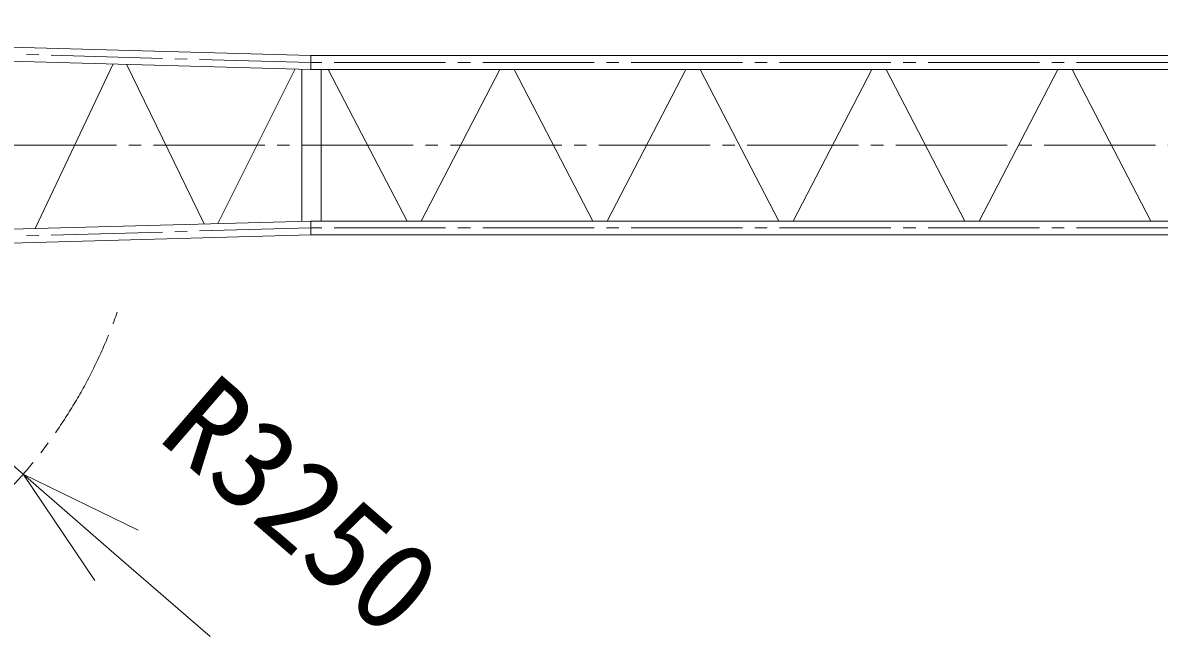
# Model space of a CAD drawing. Units: millimetres, scale not verified. Extents: x -37082 to 37030, y -50564 to 50567.
# Drawn here: x -20223 to -12874, y 35730 to 39762 of the extents above; entities that cross this region are included whole.
import ezdxf
from ezdxf.enums import TextEntityAlignment as Align

# ---------------------------------------------------------------- set-up
doc = ezdxf.new("R2010")
doc.units = ezdxf.units.MM
doc.header["$LTSCALE"] = 80
doc.linetypes.add('CHAIN2', pattern=[12, 9, -1, 1, -1])
for name, color, linetype, lineweight in [('0-1_10 常用実線', 3, 'Continuous', 18), ('0-3_12 常用一点鎖線', 3, 'CHAIN2', 18), ('0-4_05 寸法', 7, 'Continuous', 18)]:
    doc.layers.add(name, color=color, linetype=linetype, lineweight=lineweight)
doc.styles.add('ＭＳ ゴシック', font='')
doc.styles.get('ＭＳ ゴシック').set_extended_font_data('MS Gothic')

msp = doc.modelspace()

# ---------------------------------------------------------------- linework, layer by layer
at = {"layer": '0-1_10 常用実線'}
for p, q in [((-18359.43, 39549.47), (-26076.36, 39761.87)), ((-18361.73, 39460.37), (-26076.36, 39672.77)), ((-18359.43, 39549.47), (-18359.43, 39460.37)), ((-9808.73, 39549.47), (-18359.43, 39549.47)), ((-20142.03, 38430.47), (-19637.63, 39495.47)), ((-19552.03, 39493.17), (-19049.93, 38460.47)), ((-18962.03, 38462.97), (-18462.33, 39463.17)), ((-18418.43, 39461.97), (-18418.43, 38477.87)), ((-9808.73, 39460.37), (-18359.43, 39460.37)), ((-18293.43, 39460.37), (-18293.43, 38479.47)), ((-18247.13, 39460.37), (-17738.23, 38479.47)), ((-17645.83, 38479.47), (-17136.93, 39460.37)), ((-17044.53, 39460.37), (-16535.63, 38479.47)), ((-16443.13, 38479.47), (-15934.23, 39460.37)), ((-15841.83, 39460.37), (-15332.93, 38479.47)), ((-15240.53, 38479.47), (-14731.63, 39460.37)), ((-14639.13, 39460.37), (-14130.23, 38479.47)), ((-14037.83, 38479.47), (-13528.93, 39460.37)), ((-13436.53, 39460.37), (-12927.63, 38479.47)), ((-18361.73, 38479.47), (-26076.36, 38267.07)), ((-18359.43, 38390.37), (-18359.43, 38479.47)), ((-9808.73, 38479.47), (-18359.43, 38479.47)), ((-18359.43, 38390.37), (-26076.36, 38177.97)), ((-9808.73, 38390.37), (-18359.43, 38390.37))]:
    msp.add_line(p, q, dxfattribs=at)
at = {"layer": '0-3_12 常用一点鎖線'}
for p, q in [((-18360.53, 39504.97), (-26176.36, 39719.97)), ((-9808.73, 39504.97), (-18359.43, 39504.97)), ((-28977.84, 38969.97), (19313.12, 38969.97)), ((-18360.53, 38434.97), (-26176.36, 38219.97)), ((-9808.73, 38434.97), (-18359.43, 38434.97))]:
    msp.add_line(p, q, dxfattribs=at)
msp.add_arc((-22676.36, 38969.97), 3249.18, 274.30127, 340.87566, dxfattribs=at)
at = {"layer": '0-4_05 寸法'}
for p, q in [((-20221.11, 36841.85), (-20825.63, 37365.83)), ((-20221.11, 36841.85), (-19616.59, 36317.87)), ((-19616.59, 36317.87), (-19012.07, 35793.89))]:
    msp.add_line(p, q, dxfattribs=at)
msp.add_lwpolyline([(-19756.99, 36155.89), (-20221.11, 36841.85), (-19476.19, 36479.85)], dxfattribs=at)

# ---------------------------------------------------------------- texts
at = {"layer": '0-4_05 寸法', "style": 'ＭＳ ゴシック'}
msp.add_text('R3250', height=586.5, rotation=319.082, dxfattribs=at).set_placement((-19477.47, 36941.91), align=Align.BOTTOM_LEFT)

doc.saveas('drawing.dxf')
